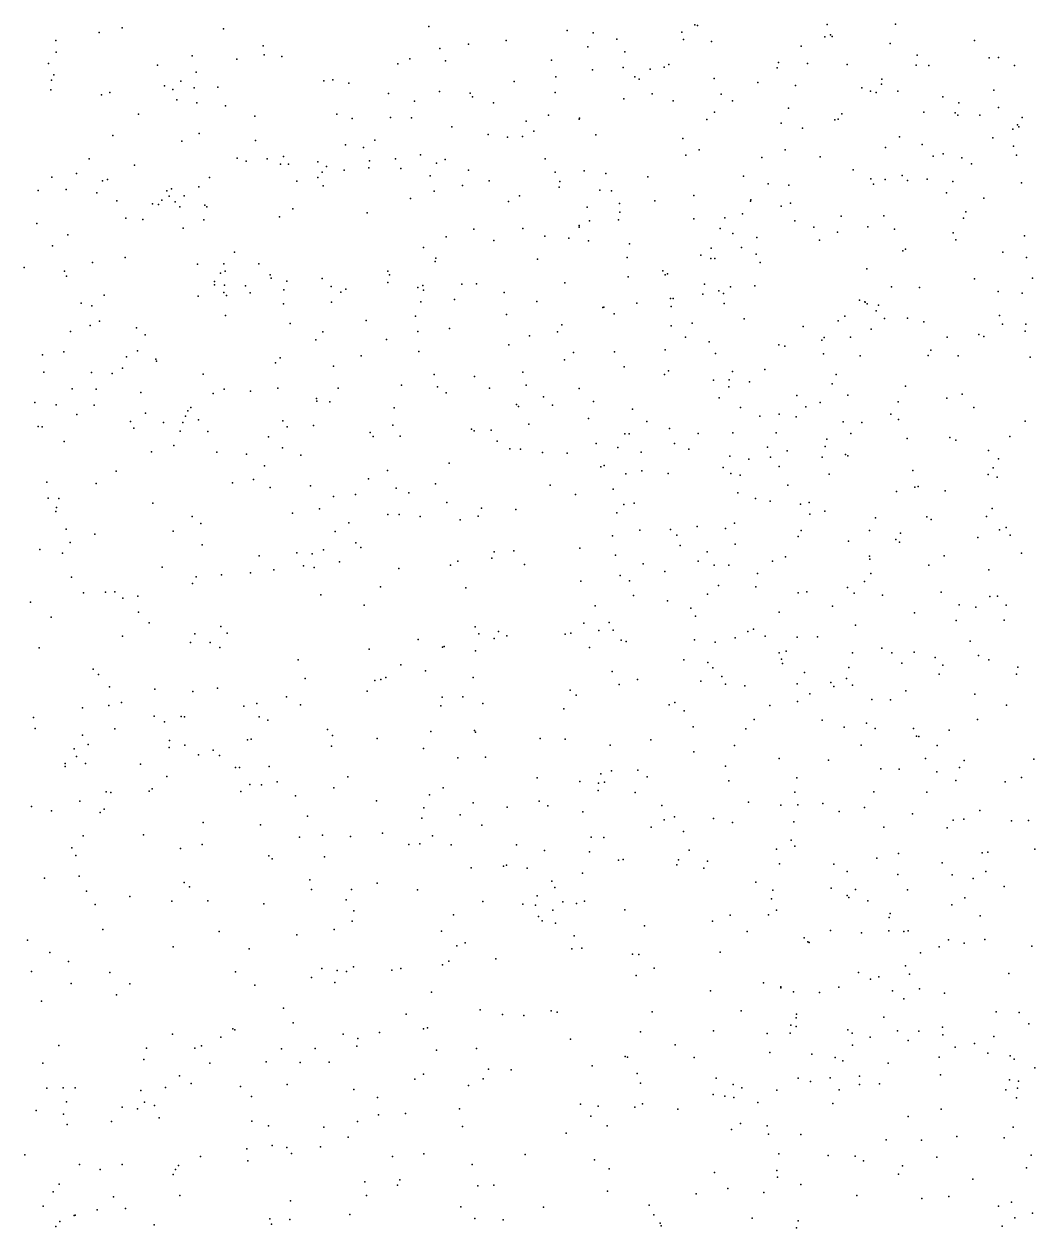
# Model space of a CAD drawing. Header units: metres. Extents: x -23.9 to 23.9, y -28.5 to 28.5.
# Drawn here: x 2.986 to 5.971, y 3.578 to 7.132 of the extents above; entities that cross this region are included whole.
import ezdxf

# ---------------------------------------------------------------- set-up
doc = ezdxf.new("R2010")
doc.units = ezdxf.units.M

msp = doc.modelspace()

# ---------------------------------------------------------------- linework, layer by layer
for p in [(3.2756, 7.1214, 24.6171), (3.5751, 7.1182, -12.676), (4.1809, 7.1244, -25.3937), (4.5895, 7.1128, 8.7889), (4.9281, 7.1082, 25.4772), (4.9662, 7.1293, 16.4931), (4.9747, 7.1274, 10.886), (5.3577, 7.1307, 24.9768), (5.5589, 7.132, 16.5566), (3.0794, 7.0835, 25.768), (3.2083, 7.1074, -0.6999), (4.2979, 7.0725, 12.7899), (4.4096, 7.0838, 19.824), (4.6662, 7.1061, 3.2401), (4.7366, 7.0872, 21.1675), (4.9335, 7.0866, 0.6586), (5.0156, 7.0806, 15.296), (5.3509, 7.0948, -25.5431), (5.3672, 7.1, 12.4765), (5.3723, 7.0957, -24.8257), (5.5434, 7.0742, 15.2605), (5.7921, 7.0836, 21.3872), (3.0808, 7.0492, -17.0676), (3.4821, 7.0382, 13.1755), (3.6923, 7.0682, -16.0931), (3.6954, 7.0414, -1.2197), (3.7469, 7.0367, -14.3635), (4.2137, 7.06, 6.5766), (4.651, 7.0646, -21.2093), (4.7603, 7.0497, -24.2309), (5.2807, 7.0667, -3.6752), (5.6228, 7.0407, 0.8443), (3.0585, 7.0157, -15.853), (3.3802, 7.0109, 5.2062), (3.6141, 7.0289, -23.1588), (4.0896, 7.0149, 25.3097), (4.1247, 7.0293, 1.046), (4.2302, 7.0233, 19.5361), (4.5439, 7.0256, 21.9365), (4.7553, 7.0036, -22.2225), (4.8762, 7.0048, 4.6667), (4.8902, 7.0126, 19.292), (5.2098, 7.0033, 26.0818), (5.2138, 7.0186, 2.7576), (5.2997, 7.0161, -23.8805), (5.4167, 7.0123, -12.2204), (5.6201, 7.0107, 22.4415), (5.6577, 7.0095, -24.3139), (5.8355, 7.0324, 16.3828), (5.8628, 7.0334, 17.5425), (5.9105, 7.0094, -7.3328), (3.0671, 6.9668, -25.1134), (3.0735, 6.9825, -1.7658), (3.4947, 6.99, 9.1777), (3.8974, 6.9677, 7.6691), (4.5565, 6.9761, 19.0901), (4.6649, 6.9967, 11.5837), (4.7896, 6.9759, 5.3727), (4.8019, 6.9697, 3.8359), (4.8351, 6.9993, 8.1518), (5.0241, 6.9717, -23.0218), (5.5191, 6.9691, 7.0041), (3.0652, 6.9379, -13.7742), (3.2397, 6.9304, 1.6523), (3.4007, 6.9494, -18.2814), (3.425, 6.9387, 16.2834), (3.4491, 6.9633, 25.4417), (3.4883, 6.9433, 14.4215), (3.5582, 6.9459, -0.0881), (3.8712, 6.964, 14.2905), (3.9453, 6.9575, 1.5341), (4.2124, 6.9327, -6.8835), (4.4333, 6.9623, 18.2245), (4.5541, 6.9301, 5.773), (5.1529, 6.9591, -3.1867), (5.2641, 6.9505, 4.4104), (5.4599, 6.9435, 24.5095), (5.4855, 6.9344, 12.0287), (5.5022, 6.9301, 6.5094), (5.5178, 6.955, -19.9238), (5.5664, 6.9344, 10.6565), (5.8497, 6.9367, 0.155), (3.2151, 6.9227, -7.6015), (3.437, 6.908, 4.6349), (3.4965, 6.8993, 8.8206), (4.0617, 6.9268, 18.0081), (4.1387, 6.9041, -18.0703), (4.3033, 6.9281, 24.6079), (4.3102, 6.9176, 11.7568), (4.3726, 6.8998, 26.0047), (4.7568, 6.9112, 9.1527), (4.8411, 6.9257, 0.3337), (4.9025, 6.9059, -21.6885), (5.0448, 6.9255, 12.815), (5.0775, 6.9051, 1.2193), (5.6987, 6.9176, -0.2058), (5.7465, 6.8991, -22.1356), (3.324, 6.8663, -0.4272), (3.581, 6.8911, 18.1085), (3.6677, 6.8605, 6.1422), (3.9097, 6.8659, -22.5927), (4.5343, 6.8631, 8.4624), (5.0247, 6.8718, 24.0187), (5.2433, 6.8833, -0.4012), (5.4005, 6.8671, -21.588), (5.6424, 6.8721, 9.8369), (5.7355, 6.8702, 2.947), (5.7427, 6.8628, 20.653), (5.8082, 6.863, 16.8854), (5.8634, 6.8854, 20.995), (3.9552, 6.8529, -2.2739), (4.0676, 6.8558, -23.3818), (4.1303, 6.8548, 12.0533), (4.2492, 6.8283, 13.9989), (4.4682, 6.8449, -18.7966), (4.6253, 6.8514, 26.274), (4.6258, 6.8546, -0.6021), (5.0016, 6.8501, -27.3737), (5.2211, 6.8398, 4.7285), (5.2842, 6.8246, 23.3673), (5.3797, 6.8492, 10.325), (5.3901, 6.8509, 26.4977), (5.9193, 6.8348, 3.5891), (5.9236, 6.8287, 2.4214), (5.9331, 6.8561, 16.0753), (3.2486, 6.8027, 6.0473), (3.5027, 6.8093, -20.6732), (3.6695, 6.7881, 6.6284), (4.022, 6.7894, 13.2455), (4.3565, 6.8065, 25.6249), (4.4138, 6.798, -28.0311), (4.4582, 6.8006, 13.2773), (4.4915, 6.816, -14.1431), (4.674, 6.8046, 12.8449), (4.9314, 6.7946, 25.0992), (5.5711, 6.7992, 22.1277), (5.8463, 6.7963, -20.6058), (5.9059, 6.8222, 3.2501), (3.4517, 6.7863, 19.1082), (3.9348, 6.7759, -24.9781), (3.9887, 6.7672, -3.2273), (4.9797, 6.7611, 2.862), (5.2333, 6.7604, 20.7264), (5.5295, 6.7681, 17.5704), (5.6376, 6.7766, -17.3711), (5.9079, 6.772, 24.9661), (3.1782, 6.7346, -27.8725), (3.6151, 6.736, 24.2553), (3.6423, 6.7269, -14.7488), (3.704, 6.7339, 3.9498), (3.743, 6.7187, -12.3319), (3.7525, 6.7407, 0.18), (3.7672, 6.7188, 8.0106), (3.8531, 6.7249, 1.2359), (4.006, 6.7286, -7.7917), (4.0829, 6.7338, 7.2666), (4.1567, 6.7461, 19.3051), (4.2037, 6.7214, 12.41), (4.2296, 6.732, 9.7363), (4.5245, 6.7339, -1.9238), (4.9404, 6.745, -14.5827), (5.1647, 6.7384, 10.0235), (5.3362, 6.7402, 22.8534), (5.6703, 6.7418, -25.1861), (5.7001, 6.7486, -19.4644), (5.755, 6.7371, 12.7294), (5.7838, 6.7193, 13.8349), (5.9165, 6.7448, 0.8907), (3.1409, 6.691, -0.1404), (3.3119, 6.7152, -2.1117), (3.866, 6.6952, -12.7984), (3.8793, 6.7113, 25.5552), (3.9313, 6.701, -26.0682), (4.0043, 6.7076, -16.7472), (4.0989, 6.7059, 3.8123), (4.1848, 6.6843, 26.316), (4.2981, 6.7011, 5.9049), (4.5545, 6.6949, 3.4693), (4.6396, 6.6987, 18.521), (4.7043, 6.6907, 25.4427), (4.8276, 6.6812, -23.6084), (5.1106, 6.6828, 15.4519), (5.4345, 6.7018, 16.4314), (5.5789, 6.6853, -24.6609), (3.068, 6.6798, -2.4384), (3.2181, 6.6695, -20.1269), (3.2327, 6.6735, -6.5262), (3.5024, 6.6519, -1.2018), (3.5336, 6.6786, -24.3092), (3.7915, 6.6681, -27.1759), (3.8533, 6.679, 8.3718), (3.8693, 6.6544, 0.6313), (4.2802, 6.6552, -13.6837), (4.3589, 6.6691, 16.0399), (4.5665, 6.6504, 11.8037), (4.5676, 6.6673, 15.7564), (5.1827, 6.6607, 12.1062), (5.2446, 6.6563, -19.1719), (5.4865, 6.6755, 20.4144), (5.4939, 6.6596, 15.4524), (5.5287, 6.673, 13.5941), (5.5947, 6.6703, 12.2589), (5.6531, 6.6739, 3.8434), (5.728, 6.6674, 22.5005), (5.9311, 6.6637, 21.3925), (3.0279, 6.6409, -18.1573), (3.1107, 6.6433, 14.3727), (3.201, 6.6343, 16.1813), (3.3924, 6.6118, 13.0837), (3.4079, 6.6401, -5.8152), (3.4147, 6.6244, 3.5865), (3.4211, 6.6452, -24.7623), (3.4586, 6.6252, -28.2419), (4.1273, 6.617, -17.306), (4.1972, 6.6388, -25.5452), (4.4493, 6.6251, 24.6627), (4.6863, 6.6415, 5.5939), (4.7205, 6.6395, 1.0465), (4.8486, 6.6104, 21.9589), (4.9638, 6.6256, 11.6811), (5.1318, 6.6132, -26.1948), (5.71, 6.6343, -14.4314), (5.8198, 6.618, 1.2618), (3.2599, 6.61, 14.8297), (3.3653, 6.6015, -1.7048), (3.3827, 6.5992, 15.5355), (3.4323, 6.6077, 9.1283), (3.4463, 6.5927, -15.8775), (3.5202, 6.5973, 1.2285), (3.5258, 6.5921, 4.816), (3.7796, 6.5867, -2.697), (3.999, 6.5748, -1.3624), (4.4166, 6.6085, 18.1404), (4.6489, 6.5913, -3.9696), (4.7443, 6.6026, 0.3878), (4.7456, 6.5769, 13.2671), (5.131, 6.6093, 7.2756), (5.2218, 6.5949, -18.6686), (5.249, 6.6035, -14.2652), (5.7665, 6.5774, 10.7219), (3.0234, 6.5436, 8.8907), (3.2864, 6.5593, -0.762), (3.3368, 6.5553, -13.9778), (3.5167, 6.5542, 8.7322), (3.7401, 6.5629, 13.1442), (4.6561, 6.5509, 8.5462), (4.7409, 6.554, 26.5473), (4.9634, 6.5575, 14.3682), (5.055, 6.5601, -21.214), (5.1072, 6.5723, 13.9605), (5.2614, 6.5516, 6.4293), (5.3986, 6.5649, 6.8342), (5.5242, 6.5658, -7.756), (5.7602, 6.5593, 16.3918), (3.1156, 6.5099, 3.2719), (3.4554, 6.53, -22.8509), (4.2328, 6.5035, 12.9876), (4.3139, 6.5267, 14.2628), (4.4592, 6.529, -23.3148), (4.5237, 6.506, 12.1253), (4.625, 6.5369, -15.9297), (4.6251, 6.5327, 12.5366), (5.041, 6.5281, -2.2554), (5.0785, 6.5138, 7.6552), (5.3181, 6.5325, 1.5165), (5.3874, 6.518, 2.7816), (5.4779, 6.5333, 12.6726), (5.5562, 6.527, 17.0161), (5.7297, 6.5162, -20.2312), (5.9399, 6.5066, 11.1853), (3.0699, 6.4776, 6.0845), (4.1655, 6.472, -20.2002), (4.3736, 6.4935, 16.6125), (4.5942, 6.4996, 9.5087), (4.6527, 6.4926, -0.7281), (4.7734, 6.4831, 23.2852), (5.0148, 6.4702, 16.8475), (5.1047, 6.4722, 11.1231), (5.1499, 6.5019, 10.539), (5.3348, 6.4945, -17.0249), (5.5887, 6.468, 7.8816), (5.7371, 6.4949, 13.3), (3.2849, 6.4426, 24.4516), (3.6079, 6.4584, -19.4984), (4.2016, 6.4414, -27.7544), (4.5025, 6.4379, -1.3533), (4.7671, 6.4429, -0.3157), (4.9842, 6.4498, 10.0284), (5.0141, 6.4404, 5.565), (5.0252, 6.4402, -4.7091), (5.1481, 6.4532, 9.681), (5.5811, 6.4622, 17.8916), (5.8762, 6.4591, 2.6573), (5.9459, 6.4432, 26.5096), (2.9861, 6.4132, -7.3503), (3.1054, 6.4023, 19.1524), (3.1886, 6.4282, 25.1774), (3.4979, 6.4237, -27.5666), (3.5758, 6.4241, 18.1307), (3.5794, 6.4024, 3.1208), (3.6789, 6.4241, 6.9223), (4.0606, 6.4027, 14.4658), (4.1998, 6.4314, -14.8765), (4.8722, 6.4032, -21.9992), (5.1591, 6.4286, 26.7174), (5.474, 6.4097, -11.5345), (3.1109, 6.3877, 4.9882), (3.5483, 6.3717, 15.0897), (3.5487, 6.3622, 25.5023), (3.5659, 6.3968, -7.9001), (3.5775, 6.3616, -22.0642), (3.7123, 6.3918, -4.7834), (3.7159, 6.3817, 0.9558), (3.7621, 6.3731, -6.4397), (3.8666, 6.3812, 9.6185), (4.06, 6.3691, 19.245), (4.065, 6.3916, -1.9147), (4.2786, 6.3638, 15.8814), (4.3221, 6.3656, -3.1942), (4.5831, 6.3683, -27.1465), (4.7698, 6.3863, -6.7478), (4.8792, 6.3916, -1.0276), (4.8859, 6.3947, 23.8054), (4.995, 6.3646, 21.1606), (5.7928, 6.38, 9.4523), (5.9637, 6.3816, 9.1373), (3.2228, 6.3321, -24.1942), (3.5002, 6.3288, -5.4068), (3.5755, 6.3399, -20.7074), (3.5835, 6.3311, 4.6003), (3.6397, 6.3588, -20.0538), (3.6534, 6.3391, 4.062), (3.7531, 6.3475, 7.8299), (3.8931, 6.3571, 25.8742), (3.921, 6.341, 14.903), (3.9366, 6.3499, 24.2396), (4.1485, 6.3546, 26.488), (4.1633, 6.3602, -5.2125), (4.1654, 6.3462, 18.0969), (4.4032, 6.3396, 19.0302), (4.9898, 6.3346, 24.9808), (5.0371, 6.3447, 5.1023), (5.0515, 6.3368, -2.7857), (5.0717, 6.3567, 6.913), (5.1434, 6.3597, 13.6088), (5.547, 6.3566, 4.196), (5.6297, 6.3541, -12.1657), (5.8622, 6.3422, -3.5443), (5.9328, 6.3377, 8.7054), (3.1551, 6.308, -25.2069), (3.1864, 6.3, -1.3865), (3.7523, 6.3058, -0.1614), (3.8934, 6.3107, 3.3907), (4.1579, 6.3124, -15.478), (4.2573, 6.319, -26.0114), (4.4997, 6.3128, 26.6353), (4.6946, 6.2957, -21.4706), (4.6976, 6.2961, 16.8774), (4.7958, 6.3083, 1.2625), (4.895, 6.3222, 8.2809), (4.8968, 6.2986, 20.0288), (4.9024, 6.3215, 7.4098), (5.0529, 6.3074, 7.929), (5.4527, 6.3166, -7.2872), (5.4686, 6.3116, 11.3736), (5.4697, 6.3107, -20.6032), (5.4756, 6.3061, -19.4022), (5.5094, 6.3023, 16.4608), (3.2087, 6.255, -2.3934), (3.5806, 6.2715, 8.9606), (3.9959, 6.2571, 3.7168), (4.1421, 6.2698, -0.1779), (4.4105, 6.275, 15.1575), (4.7288, 6.2762, 14.8413), (5.1121, 6.2618, 20.3156), (5.3901, 6.2559, 24.552), (5.4092, 6.2693, 17.4481), (5.5017, 6.2855, -4.4941), (5.5268, 6.263, -2.9999), (5.5943, 6.2642, 8.6443), (5.8661, 6.2721, 7.547), (3.1234, 6.2243, 12.8005), (3.1812, 6.2425, 24.8784), (3.3181, 6.2351, 6.5789), (3.7716, 6.2477, 8.6607), (3.8682, 6.2235, -16.2892), (4.1484, 6.2246, -26.9881), (4.2426, 6.2332, 8.4328), (4.5609, 6.2232, 3.1607), (4.5736, 6.2446, 13.0033), (4.8972, 6.2413, -22.9412), (4.9591, 6.2491, 20.7661), (5.2865, 6.2389, 10.7228), (5.4868, 6.2309, 14.195), (5.6425, 6.2532, 22.7721), (5.875, 6.2466, 16.1349), (5.9424, 6.2259, 26.1048), (5.9435, 6.2459, -0.2063), (3.3441, 6.2149, -14.4924), (3.8475, 6.1997, 25.5471), (4.0565, 6.2012, -22.983), (4.4171, 6.1856, 18.5943), (4.4781, 6.2116, 8.7371), (4.9395, 6.2082, -1.5314), (5.0089, 6.1943, -25.6356), (5.2143, 6.1848, -0.5698), (5.3419, 6.1991, -15.7505), (5.3489, 6.2065, 19.3218), (5.4261, 6.2076, -21.1178), (5.7115, 6.2079, -0.4618), (5.8051, 6.2157, 19.6192), (5.8203, 6.2095, 21.5942), (3.0407, 6.1555, 10.1426), (3.1033, 6.1646, -17.3333), (3.2882, 6.1492, -0.0185), (3.3215, 6.1671, 4.2257), (3.9818, 6.1526, -1.2693), (4.1518, 6.1659, -13.6138), (4.6085, 6.162, -14.2518), (4.7298, 6.1644, 15.5411), (4.8791, 6.1703, -0.6621), (5.0274, 6.1599, 10.445), (5.2324, 6.1815, 22.6925), (5.3461, 6.159, -22.1307), (5.4551, 6.1525, 9.3346), (5.6553, 6.1538, 11.7809), (5.6635, 6.1696, -8.3235), (5.7443, 6.1528, 3.7327), (5.9571, 6.1483, 0.6924), (3.2764, 6.1162, 8.5623), (3.3749, 6.1426, -1.8222), (3.3767, 6.1372, 10.2294), (3.7281, 6.1321, -12.5643), (3.7426, 6.1468, 0.6504), (3.8998, 6.122, 19.0162), (4.5818, 6.1407, 8.3702), (4.7576, 6.1204, -17.0919), (3.0445, 6.1048, 17.8831), (3.185, 6.103, 6.0989), (3.246, 6.1001, 1.056), (3.5153, 6.0989, 24.0304), (4.1965, 6.0977, 9.3851), (4.3162, 6.0918, -17.5632), (4.4592, 6.1042, -22.7472), (4.8766, 6.0976, -16.26), (4.8884, 6.108, 22.8352), (5.0214, 6.0807, 9.8384), (5.0684, 6.082, 2.8045), (5.0777, 6.1065, 5.8357), (5.1737, 6.1121, 24.2604), (5.384, 6.0979, 11.9951), (3.1283, 6.0551, -22.8354), (3.1994, 6.0547, 15.3725), (3.331, 6.0447, 18.0975), (3.5448, 6.0418, 9.9347), (3.5771, 6.0546, 15.249), (3.6547, 6.0485, 2.9661), (3.7355, 6.0572, -0.5701), (3.9134, 6.0569, 26.0773), (4.1007, 6.0665, -4.5419), (4.2065, 6.061, 16.1758), (4.2321, 6.043, -26.449), (4.3606, 6.0568, 9.0848), (4.4688, 6.0663, -20.5124), (4.6254, 6.0558, -26.7013), (5.0668, 6.0616, 16.8975), (5.1281, 6.0754, -2.0285), (5.3724, 6.0697, 12.7994), (5.5883, 6.063, 8.9545), (3.0181, 6.0151, 19.0548), (3.0813, 6.008, -13.8031), (3.1926, 6.0074, -15.1376), (3.8491, 6.027, -5.9576), (3.8506, 6.0185, 18.6868), (3.8887, 6.0168, 6.963), (4.4401, 6.0093, -4.2014), (4.52, 6.0315, -6.5509), (4.5468, 6.0066, -16.6771), (4.6679, 6.0179, 26.6123), (5.038, 6.0291, 21.2063), (5.2676, 6.0357, 15.6916), (5.3369, 6.0144, -25.3553), (5.4185, 6.0367, -2.4245), (5.5673, 6.0171, 7.5725), (5.7106, 6.0279, -16.869), (5.756, 6.0397, 3.3271), (3.1418, 5.9794, 2.9227), (3.3449, 5.9834, 10.5769), (3.4631, 5.9747, 0.8107), (3.47, 5.9906, 20.9776), (3.4783, 6.0006, 4.5302), (4.0791, 5.9994, 23.7705), (4.4464, 6.0026, 3.7184), (4.7827, 5.995, 0.1989), (5.1015, 6.0002, 24.9106), (5.1584, 5.9741, -20.2488), (5.2153, 5.9801, 13.4861), (5.2656, 5.9722, 7.9822), (5.2941, 6.0017, -7.9956), (5.5457, 5.9808, 2.5388), (5.79, 5.9998, 9.3225), (3.0276, 5.9437, -1.4614), (3.0399, 5.9432, 5.297), (3.2999, 5.9591, -12.3301), (3.3104, 5.9388, -4.6388), (3.3978, 5.9559, 18.6681), (3.4548, 5.9561, 0.2921), (3.5014, 5.9641, 24.6087), (3.7499, 5.9606, -25.6136), (3.7632, 5.9435, -24.4027), (3.841, 5.9467, 25.3033), (4.0747, 5.9475, -2.1119), (4.3071, 5.9366, 24.2754), (4.4761, 5.951, 6.6667), (4.6524, 5.9673, -0.4833), (4.8251, 5.9583, 13.3283), (4.8919, 5.9379, 8.9271), (5.4047, 5.9574, 4.3134), (5.4599, 5.956, 15.9962), (5.5675, 5.9646, 26.9046), (5.9423, 5.9597, 22.6033), (3.1047, 5.8995, 0.3179), (3.4472, 5.9302, -12.8936), (3.5285, 5.9292, 25.0423), (3.7079, 5.9135, 20.576), (4.008, 5.9265, 15.3163), (4.0165, 5.9141, -20.7375), (4.0963, 5.9153, 10.2513), (4.3152, 5.931, -14.5973), (4.3656, 5.9333, 15.8583), (4.3834, 5.9012, 16.5587), (4.76, 5.9224, 10.4696), (4.7728, 5.9224, -7.8892), (4.9762, 5.923, 2.5177), (5.0791, 5.9253, 20.5828), (5.2069, 5.9252, 14.6867), (5.3568, 5.9066, 8.5491), (5.4271, 5.923, 3.862), (5.5931, 5.9087, -8.8332), (5.72, 5.9114, 13.0359), (5.7372, 5.9039, -15.2816), (5.8971, 5.9145, 18.1973), (3.362, 5.8689, 5.1008), (3.4286, 5.8876, 12.768), (3.5548, 5.8686, 6.7275), (3.7493, 5.8813, 10.1857), (4.4205, 5.8785, 7.6567), (4.4522, 5.877, 8.0082), (4.5165, 5.8676, 10.839), (4.5897, 5.8655, 23.9841), (4.6757, 5.8942, 23.6391), (4.7392, 5.8825, 20.2073), (4.8084, 5.8686, 3.8019), (4.9063, 5.8941, -1.7304), (4.9491, 5.877, 0.5929), (5.1809, 5.8834, -6.9178), (5.2396, 5.8725, -1.2594), (5.3511, 5.8849, -0.3912), (5.8334, 5.8735, 10.6658), (3.6433, 5.8623, 13.2225), (3.8032, 5.8596, 21.3441), (4.2417, 5.8359, -2.8745), (4.699, 5.8292, -5.0991), (5.0695, 5.8566, -22.5595), (5.1259, 5.8475, -8.5831), (5.1904, 5.8533, 2.0875), (5.3427, 5.8533, 19.1786), (5.4118, 5.8618, 24.5598), (5.4183, 5.857, 21.4571), (5.863, 5.8483, 26.6801), (3.258, 5.8126, -19.2163), (3.6963, 5.8282, 8.4091), (4.0591, 5.8143, 3.351), (4.6893, 5.8251, 16.7289), (4.7628, 5.8039, 9.4313), (4.8106, 5.8135, -3.533), (4.8882, 5.8053, 19.3343), (5.0504, 5.8227, 24.4569), (5.0733, 5.8056, 4.6393), (5.1006, 5.8008, 20.9458), (5.2161, 5.8257, -0.912), (5.3637, 5.8031, 22.7289), (5.61, 5.8137, 6.2649), (5.8324, 5.8027, 7.3023), (5.8473, 5.8217, 8.9094), (5.8592, 5.7948, -21.4791), (3.053, 5.7797, -23.6401), (3.1987, 5.7762, 8.688), (3.6013, 5.7777, -22.5898), (3.6636, 5.7876, 8.8956), (3.7128, 5.7642, -2.5038), (3.8317, 5.7689, 23.5003), (4.0035, 5.7896, 24.7985), (4.0851, 5.7615, 8.8301), (4.2011, 5.7748, 13.1206), (4.5398, 5.7705, 24.6754), (4.7257, 5.7595, 6.1669), (5.2409, 5.7708, 5.3983), (5.6164, 5.7647, 5.9171), (5.6261, 5.7665, 0.0711), (3.0573, 5.7325, 12.3061), (3.0891, 5.7312, 4.1806), (3.9001, 5.7378, -20.3118), (3.9643, 5.7432, 25.6197), (4.1222, 5.7479, 26.1818), (4.6141, 5.7431, -1.8739), (5.0934, 5.7485, 3.0499), (5.1453, 5.7314, -16.1027), (5.1891, 5.7236, 3.5982), (5.5619, 5.7523, -2.0272), (5.7055, 5.7546, 0.7709), (3.0803, 5.6934, 21.0231), (3.0814, 5.7048, 8.3129), (3.3658, 5.7173, -2.9003), (3.7787, 5.6877, -13.7184), (3.858, 5.7006, 6.7275), (4.2344, 5.7193, -5.6324), (4.337, 5.7025, -25.5678), (4.4382, 5.6993, 26.3735), (4.7359, 5.6896, 15.8256), (4.7565, 5.7141, 4.3926), (4.7878, 5.7175, 23.1669), (5.2787, 5.7152, 0.1831), (5.3046, 5.72, 0.5707), (5.3501, 5.6938, -23.4831), (5.8446, 5.7016, 1.3895), (3.4821, 5.6782, 4.6817), (3.5083, 5.6577, -25.9645), (3.9453, 5.6593, 13.422), (4.0604, 5.6838, 2.7007), (4.094, 5.6844, -1.6335), (4.1556, 5.6788, -15.9081), (4.2734, 5.6681, 2.3233), (4.3265, 5.6797, 9.8444), (5.0834, 5.6588, 15.9082), (5.3064, 5.6855, -14.4377), (5.4997, 5.6749, 17.955), (5.6518, 5.6775, 7.5627), (5.6643, 5.6693, 22.5825), (5.8283, 5.6779, 21.2726), (3.1107, 5.6405, 20.6362), (3.1952, 5.6264, 15.4097), (3.4263, 5.6349, -21.2206), (3.9049, 5.6345, -1.291), (4.7232, 5.6215, 4.7263), (4.8042, 5.6377, 21.4537), (4.8949, 5.6403, 2.0713), (4.9132, 5.6236, 5.9117), (4.9737, 5.649, 1.1551), (5.0576, 5.6432, 26.8225), (5.2713, 5.6192, 11.377), (5.2808, 5.6373, -5.1153), (5.4823, 5.6373, 24.856), (5.574, 5.6292, -1.3079), (5.8026, 5.6164, -0.8334), (5.8662, 5.6388, 11.3548), (5.8858, 5.646, 5.5888), (5.8978, 5.6232, 2.7641), (3.0328, 5.5812, -6.6042), (3.1223, 5.6018, -5.6841), (3.5119, 5.5947, 23.5128), (3.8699, 5.5804, 8.0512), (3.9655, 5.6011, 9.1202), (3.9802, 5.5869, -0.8349), (4.6266, 5.5846, -23.9522), (4.923, 5.5931, 10.878), (5.0859, 5.597, 9.9396), (5.4199, 5.6053, 26.8561), (5.5602, 5.6105, 18.7657), (5.5706, 5.6022, -14.9119), (3.0996, 5.5699, 9.4485), (3.6801, 5.5627, 12.7405), (3.7918, 5.5714, 2.239), (3.8363, 5.5684, 3.2584), (3.9176, 5.5443, 15.2327), (4.2668, 5.5464, 13.7964), (4.3673, 5.5553, 8.4977), (4.3746, 5.5744, -4.4075), (4.4325, 5.5767, 6.6154), (4.7325, 5.5643, 16.1837), (4.9761, 5.5464, 24.96), (5.0035, 5.5744, 14.9864), (5.1956, 5.5467, 5.6501), (5.2347, 5.5591, 8.2923), (5.4821, 5.5609, 3.1438), (5.4834, 5.5527, -0.5427), (5.7025, 5.5624, 12.0357), (5.9315, 5.5697, 2.2883), (3.3942, 5.5288, -1.7315), (3.6544, 5.5124, 13.2196), (3.7239, 5.5209, -20.7247), (3.8111, 5.5326, -5.7429), (3.8424, 5.5279, 21.5628), (4.0928, 5.5252, 20.4384), (4.2453, 5.5351, 2.9562), (4.4634, 5.5371, -7.7783), (4.8142, 5.5387, -6.7297), (4.878, 5.5158, -0.5872), (5.0239, 5.5345, 1.5125), (5.0669, 5.535, 5.0493), (5.1517, 5.5099, -7.8022), (5.4863, 5.5103, 20.5007), (5.6576, 5.5343, 12.7113), (5.8348, 5.5209, 24.835), (3.126, 5.4997, -19.7457), (3.4836, 5.4804, 9.4916), (3.494, 5.5006, -6.3697), (3.5695, 5.5061, -22.1502), (4.6296, 5.4878, 20.911), (4.7457, 5.5039, 13.5603), (4.7733, 5.4882, 2.8862), (5.0365, 5.4744, 0.7006), (5.4673, 5.486, 5.2761), (3.162, 5.4527, 24.3718), (3.2268, 5.4548, -4.9227), (3.2538, 5.4556, -24.6572), (3.3224, 5.4434, 21.5251), (3.8622, 5.447, -2.5106), (4.0388, 5.4707, 9.8693), (4.2902, 5.468, 8.9949), (4.7859, 5.4448, 24.6113), (5.004, 5.4495, 8.5994), (5.1464, 5.4707, 14.5834), (5.2716, 5.4533, 19.264), (5.2971, 5.4561, 25.1376), (5.4171, 5.4686, 21.5833), (5.4369, 5.4516, 6.3527), (5.5204, 5.4457, -22.8368), (5.6935, 5.4553, 6.712), (5.8376, 5.4426, -7.6222), (5.8602, 5.4427, 25.9176), (3.0049, 5.4258, -6.1512), (3.2779, 5.437, 6.0811), (3.9906, 5.4168, 25.5122), (4.672, 5.4144, 15.2188), (4.8857, 5.4298, 11.374), (4.9546, 5.4076, 20.3013), (5.3733, 5.4137, 13.9396), (5.7469, 5.4178, 18.4765), (5.7961, 5.4105, 12.4196), (5.8859, 5.417, 20.0299), (3.0664, 5.381, -1.6843), (3.3243, 5.3957, 10.7952), (4.9681, 5.3842, 26.517), (5.2159, 5.3955, 10.3656), (5.6148, 5.394, 5.5914), (5.7387, 5.371, -2.243), (5.8796, 5.3724, 16.1884), (3.355, 5.3649, 8.1125), (3.4901, 5.3315, 24.7279), (3.5672, 5.3538, -4.6189), (3.5861, 5.3335, 3.3492), (4.3181, 5.3524, -6.9684), (4.3285, 5.3317, 11.1135), (4.3871, 5.3384, -2.5851), (4.5842, 5.3311, 4.031), (4.6005, 5.334, -15.2867), (4.6388, 5.3637, -25.0587), (4.6827, 5.3419, 21.7439), (4.7136, 5.3652, -15.9888), (4.7252, 5.3426, 9.5232), (5.1234, 5.3387, -23.7248), (5.1398, 5.3457, -3.9727), (5.441, 5.3572, 22.8078), (3.2768, 5.3251, -21.6689), (3.4776, 5.3066, -5.4715), (3.5353, 5.3064, 20.2513), (4.1498, 5.3149, 3.4525), (4.3737, 5.3184, -0.6693), (4.4114, 5.3263, 1.9651), (4.7487, 5.3134, 6.2148), (4.7642, 5.3093, -1.6032), (4.9653, 5.3138, 16.7633), (5.0269, 5.3072, -24.2536), (5.086, 5.3199, 15.5138), (5.1747, 5.3246, 1.7547), (5.2689, 5.3223, 25.8192), (5.3288, 5.3236, 7.9471), (5.7798, 5.3104, 0.5308), (3.0305, 5.2911, 21.2613), (3.5643, 5.292, 12.4098), (4.0048, 5.2864, 1.8842), (4.2212, 5.2924, 6.6667), (4.2265, 5.295, 26.3894), (4.3188, 5.2815, -1.5365), (4.6561, 5.2916, 23.0475), (5.216, 5.2762, 4.8511), (5.2361, 5.2808, -1.5781), (5.432, 5.2757, -3.5743), (5.5188, 5.2894, 24.7352), (5.5484, 5.2758, -11.1251), (5.6143, 5.2774, 25.297), (5.676, 5.2625, 21.9118), (5.8044, 5.2678, -4.7046), (3.1899, 5.2279, 2.6672), (3.7951, 5.255, -2.0264), (4.0988, 5.2408, 23.5524), (4.9344, 5.2555, 19.6763), (5.0053, 5.2474, 21.8876), (5.0199, 5.2318, -8.4895), (5.2222, 5.257, 26.3322), (5.2254, 5.2447, -4.8618), (5.4215, 5.2321, 20.2603), (5.5781, 5.2449, 15.1567), (5.6986, 5.2394, 7.6062), (5.8349, 5.2556, -0.4504), (5.9199, 5.2339, 10.7534), (3.2059, 5.2119, 9.4861), (3.8164, 5.2, 3.1131), (4.022, 5.1946, 7.9467), (4.0397, 5.1971, -4.8298), (4.0546, 5.2034, -16.9737), (4.1715, 5.2228, -1.1167), (4.3122, 5.2033, 3.1456), (4.7228, 5.2211, -1.7949), (4.7976, 5.1969, 1.0444), (4.9842, 5.1926, 3.0936), (5.0461, 5.2064, -6.974), (5.2903, 5.2174, -16.4571), (5.3684, 5.1888, -17.4079), (5.4147, 5.1998, 19.0433), (5.6876, 5.2125, -1.6181), (5.9168, 5.2128, 22.6693), (3.2382, 5.1754, 23.7608), (3.3724, 5.1683, 15.4293), (3.4843, 5.1621, 23.0424), (3.5573, 5.172, 2.1293), (3.9987, 5.1627, -25.6547), (4.5982, 5.1652, 9.1208), (4.7428, 5.1821, 4.9608), (5.057, 5.1834, 11.653), (5.1141, 5.1786, 8.2738), (5.2687, 5.1839, 19.5334), (5.3063, 5.1548, -10.7131), (5.377, 5.1769, 17.3864), (5.4321, 5.18, 18.0528), (5.5897, 5.1635, 14.7304), (5.7935, 5.1538, 21.3929), (3.2359, 5.1201, 20.4272), (3.2734, 5.1291, -20.651), (3.6352, 5.1187, -5.043), (3.6734, 5.1264, -2.818), (3.7612, 5.1464, 3.585), (3.8026, 5.1221, 10.6693), (4.2171, 5.1198, 9.8024), (4.2202, 5.1452, 24.5647), (4.2819, 5.1464, 15.1037), (4.3411, 5.1266, 20.8433), (4.6163, 5.1514, 15.4744), (4.8909, 5.1219, 2.0211), (4.9071, 5.1289, -4.3109), (5.1879, 5.1204, 16.4398), (5.2702, 5.1323, 22.5853), (5.4891, 5.1382, 3.1566), (5.5448, 5.137, 18.7336), (5.8869, 5.1216, 11.4228), (3.0135, 5.0846, -5.6505), (3.1587, 5.1131, 8.8235), (3.3701, 5.089, -21.2762), (3.4504, 5.0884, -15.5865), (3.46, 5.0868, 14.6098), (3.6803, 5.0867, 14.9179), (4.5803, 5.1106, 8.5918), (4.9352, 5.1051, -7.6469), (3.0186, 5.0529, -14.3863), (3.2545, 5.0512, -2.9879), (3.4003, 5.072, 24.5005), (3.7059, 5.0769, -23.5556), (3.8819, 5.0495, 24.6581), (4.3164, 5.0468, -17.6557), (4.9617, 5.0579, -1.449), (5.1172, 5.0514, -2.8881), (5.142, 5.0792, 13.4832), (5.3426, 5.0767, -23.0514), (5.4077, 5.0562, 13.695), (5.4738, 5.0687, -0.2994), (5.499, 5.0524, 7.1018), (5.6119, 5.0521, -16.1515), (5.7176, 5.0477, 19.627), (5.8012, 5.0786, 12.0967), (3.1587, 5.033, -25.8884), (3.4152, 5.0168, -13.1947), (3.6456, 5.019, 12.7045), (3.6571, 5.0214, -16.2684), (3.8971, 5.0319, 25.8901), (4.0286, 5.0228, -18.5963), (4.1873, 5.0433, 25.2456), (4.3193, 5.042, 13.6699), (4.5103, 5.0233, 23.3316), (4.5839, 5.0207, 11.0607), (4.8363, 5.019, 1.3384), (5.6215, 5.0301, 22.7095), (5.6281, 5.0285, -10.1304), (3.1345, 4.9922, -24.1169), (3.1753, 5.0054, -24.9901), (3.415, 4.9967, 21.4843), (3.4609, 5.0036, 13.3086), (3.544, 4.9884, -16.7444), (3.894, 5.0004, 21.4861), (4.1653, 4.993, 9.1568), (4.7164, 5.0038, 9.4185), (4.9641, 4.9833, -0.5321), (5.084, 5.0019, 20.5493), (5.4582, 5.0038, 20.7007), (5.682, 5.0022, 22.3236), (3.1075, 4.9495, 6.7467), (3.1077, 4.9399, 22.8449), (3.1408, 4.9701, -22.1926), (3.1672, 4.9489, 1.9548), (3.3299, 4.9472, 10.5372), (3.5011, 4.9752, 6.6725), (3.5636, 4.9726, 20.3512), (3.7094, 4.9401, 13.6634), (4.2671, 4.9657, 8.1311), (4.3481, 4.9681, 1.8693), (5.057, 4.9415, 0.5618), (5.2157, 4.9643, 25.7217), (5.3616, 4.9587, 10.3242), (5.648, 4.9635, -21.6145), (5.7621, 4.9577, 24.5806), (5.9674, 4.9623, 16.5108), (3.4073, 4.9107, 24.1195), (3.6102, 4.9371, -1.978), (3.6224, 4.9372, 10.1328), (3.9425, 4.9094, 15.2319), (4.5009, 4.9066, 5.253), (4.6887, 4.919, 21.8284), (4.7205, 4.9274, 4.6074), (4.798, 4.9293, -16.2695), (4.8262, 4.9102, 2.8187), (5.2678, 4.9066, 15.6371), (5.5158, 4.9335, 7.8641), (5.5697, 4.9328, -2.1298), (5.6808, 4.925, -20.7341), (5.7483, 4.9377, 9.4755), (5.9308, 4.9082, 5.631), (3.3646, 4.8741, 9.0428), (3.653, 4.8871, 3.0143), (3.6872, 4.8859, -14.796), (3.7332, 4.8953, -13.7983), (3.9006, 4.8769, 10.3418), (4.2234, 4.8772, -19.0328), (4.627, 4.8958, 13.4374), (4.6808, 4.8691, 22.7283), (4.6823, 4.8916, 26.4216), (4.7, 4.8942, 25.1853), (5.0669, 4.8982, 1.6186), (5.7377, 4.8994, -7.9449), (5.8831, 4.8955, 9.1004), (3.1503, 4.838, 7.1455), (3.2283, 4.8658, 8.3862), (3.2424, 4.8632, 15.5011), (3.355, 4.8674, 15.0784), (3.6259, 4.8663, -25.6514), (3.7875, 4.8533, 6.5288), (4.0265, 4.839, 20.6195), (4.1836, 4.8569, 3.1895), (4.5067, 4.8378, 4.1222), (4.7903, 4.8636, 10.0846), (5.1248, 4.8349, -23.5164), (5.2615, 4.8649, -1.6249), (5.4953, 4.8655, 9.8373), (5.6512, 4.8642, 14.2068), (3.0084, 4.8221, 20.4548), (3.0674, 4.8099, 10.0264), (3.2105, 4.8041, 20.874), (3.2226, 4.8139, 12.4414), (4.1667, 4.8179, 10.0422), (4.2742, 4.798, -24.897), (4.3117, 4.8326, 6.1339), (4.4127, 4.8207, 9.3573), (4.5326, 4.8238, 0.4801), (4.6356, 4.8067, 1.0302), (4.8687, 4.825, 2.365), (5.2207, 4.8262, 11.7228), (5.2708, 4.8275, 8.1473), (5.345, 4.8312, -3.9727), (5.3929, 4.8074, 22.5605), (5.4674, 4.8194, 16.7037), (5.6095, 4.8004, -6.9564), (5.8079, 4.8109, 18.243), (3.5152, 4.7753, 7.1081), (3.6841, 4.7678, -2.3483), (3.8233, 4.794, 24.1967), (4.1606, 4.7876, 4.6685), (4.3377, 4.7673, -16.7213), (4.8756, 4.7826, 4.1571), (4.9063, 4.7922, 22.3645), (5.0214, 4.7868, -2.3797), (5.0783, 4.775, -6.5779), (5.2586, 4.7772, 2.1098), (5.7297, 4.782, 18.8979), (5.7613, 4.7846, -20.2128), (5.9021, 4.7797, 1.5097), (5.9519, 4.7814, 10.8691), (3.1607, 4.7358, -15.3441), (3.3388, 4.7386, -14.1083), (3.7997, 4.732, 13.0635), (3.8674, 4.7374, 22.9469), (3.9498, 4.7338, 5.5661), (4.0443, 4.7435, 13.7594), (4.192, 4.7356, 26.1737), (4.6601, 4.7316, 20.7291), (4.6979, 4.7309, 5.8851), (4.8374, 4.7612, 15.6489), (4.9327, 4.7486, -1.3071), (5.5248, 4.7609, 9.2091), (5.7117, 4.7596, 17.8209), (3.1268, 4.7001, -5.5168), (3.4481, 4.6982, 21.1192), (3.5121, 4.7097, 20.6549), (4.1224, 4.7103, 15.7), (4.1543, 4.7125, 25.4953), (4.2473, 4.7089, 10.6834), (4.4402, 4.7094, 21.0427), (4.5226, 4.6928, 22.3466), (4.95, 4.693, 24.7676), (5.2076, 4.6964, 2.7584), (5.2512, 4.723, -17.0055), (5.2623, 4.7049, 0.3327), (5.9704, 4.6959, 1.0777), (3.1393, 4.6773, 14.8956), (3.709, 4.6763, 9.0667), (3.7189, 4.6675, -13.1326), (3.8727, 4.6736, 20.9402), (4.6556, 4.6883, 23.7661), (4.7412, 4.6637, 0.1426), (4.7555, 4.6661, 10.9031), (4.9183, 4.665, 11.4543), (5.0043, 4.6609, 25.6577), (5.5042, 4.6702, 2.4015), (5.568, 4.6835, 5.9351), (5.6965, 4.6555, -9.0066), (5.8148, 4.6852, -18.5172), (5.8313, 4.6879, -7.4534), (4.306, 4.6411, 0.7671), (4.4017, 4.6463, -7.5186), (4.4108, 4.6488, 10.283), (4.4711, 4.6399, 2.0705), (4.6349, 4.6252, 26.2055), (4.9132, 4.6497, -0.8963), (4.9936, 4.6401, -24.6432), (5.2169, 4.6526, -24.0238), (5.3769, 4.652, -0.01), (5.4167, 4.6299, 4.8077), (5.5658, 4.622, 21.1061), (5.7268, 4.6207, 7.897), (5.8262, 4.6305, 6.1646), (3.0465, 4.6109, 13.2487), (3.1491, 4.6168, -5.9104), (3.4584, 4.5979, -1.5696), (3.475, 4.585, 12.5148), (3.8297, 4.6059, -1.7078), (4.0282, 4.5964, 5.8953), (4.5441, 4.6017, 21.4936), (5.1463, 4.5986, 10.526), (5.7884, 4.6095, -23.4255), (5.8798, 4.5865, 22.4883), (3.1705, 4.5721, 8.1508), (3.2984, 4.557, -24.5427), (3.8345, 4.5773, 8.2589), (3.9529, 4.5769, 12.7795), (4.1477, 4.5762, 4.0378), (4.5006, 4.559, 22.8202), (4.5528, 4.5828, 3.3799), (5.1932, 4.5497, 4.4471), (5.1969, 4.575, 9.5177), (5.3689, 4.5812, -10.9938), (5.4162, 4.5594, -1.4954), (5.4218, 4.5534, -10.4008), (5.4411, 4.5769, 14.4846), (5.5941, 4.5758, 1.464), (5.7638, 4.5528, 22.9641), (3.1961, 4.5325, 22.6925), (3.4226, 4.5432, -25.9841), (3.5285, 4.5434, -23.8714), (3.6936, 4.5349, -5.3996), (3.9374, 4.5472, 13.3283), (3.9595, 4.5142, 8.7468), (4.3407, 4.5417, 0.3464), (4.4587, 4.5337, 13.6455), (4.4966, 4.5306, -19.3652), (4.5474, 4.516, -6.7351), (4.5766, 4.541, 8.2796), (4.6169, 4.5361, 5.6188), (4.6405, 4.5432, 2.4004), (4.7602, 4.5168, -25.2558), (5.2079, 4.5163, 24.9201), (5.4773, 4.5438, -18.0672), (5.7251, 4.5315, 6.6801), (3.9548, 4.4833, 6.2366), (4.2542, 4.5023, 23.9629), (4.505, 4.4977, 25.8996), (4.5157, 4.4846, 9.4866), (4.5554, 4.478, 1.6669), (5.0186, 4.484, 21.6676), (5.0714, 4.5017, 4.0922), (5.1839, 4.502, -8.9162), (5.5405, 4.4941, 14.0849), (5.5436, 4.5059, -18.8866), (5.8093, 4.4995, -4.0809), (3.2184, 4.4596, -2.5762), (3.5624, 4.4528, -5.9835), (3.7918, 4.4439, 14.8449), (3.9019, 4.4594, -2.4912), (4.2188, 4.4543, 1.7281), (4.8177, 4.4703, 3.1515), (5.1208, 4.4533, -1.1293), (5.3673, 4.4564, -21.4181), (5.4584, 4.4498, 22.5816), (5.5396, 4.4554, 7.5521), (5.5842, 4.4537, 16.638), (5.5967, 4.4556, 10.7535), (2.9963, 4.4277, -12.6805), (3.426, 4.4075, -20.7246), (4.2637, 4.411, 14.0813), (4.2882, 4.4198, 1.3046), (4.61, 4.4409, 24.6285), (5.2897, 4.4349, 11.7141), (5.3003, 4.4225, 11.3751), (5.3043, 4.4208, -0.303), (5.688, 4.4075, 5.427), (5.7161, 4.4287, -16.3149), (5.7619, 4.4185, -19.3909), (5.8228, 4.4296, 16.2208), (5.962, 4.4097, -2.1648), (3.0624, 4.3912, 1.8413), (3.6505, 4.4024, 2.217), (4.3794, 4.3723, 5.8283), (4.6032, 4.4025, 21.8894), (4.6333, 4.4036, 3.8183), (4.7824, 4.3862, -19.7375), (4.8012, 4.385, 21.102), (5.0417, 4.3918, 11.0376), (5.6325, 4.3903, -2.9467), (3.1176, 4.3642, 1.2713), (3.8649, 4.3437, -13.4764), (3.9106, 4.3379, 12.514), (3.9585, 4.349, 23.7256), (4.0717, 4.3395, -1.7436), (4.0983, 4.3436, 3.5967), (4.2217, 4.3549, 8.9781), (4.2398, 4.3657, 22.3589), (4.8465, 4.3447, 1.4301), (5.5883, 4.3523, -0.7732), (3.0078, 4.3353, 8.5533), (3.2389, 4.332, -1.4594), (3.6105, 4.3342, 15.2722), (3.835, 4.3171, 13.599), (3.9039, 4.3023, -7.025), (3.938, 4.3352, 23.0983), (4.7937, 4.3235, -7.831), (5.169, 4.3017, 0.0532), (5.4495, 4.332, 16.2219), (5.4855, 4.3123, 0.9987), (5.5099, 4.3191, 8.9646), (5.6006, 4.3272, 0.6055), (5.8939, 4.3291, 12.6315), (3.1255, 4.2996, -5.0046), (3.2591, 4.2658, 15.099), (3.2986, 4.2985, 7.5178), (3.6671, 4.2944, 7.2786), (4.1891, 4.2738, 0.5748), (5.0128, 4.278, 13.3681), (5.2203, 4.2896, 4.8218), (5.221, 4.2873, -24.8766), (5.2577, 4.2747, 2.0334), (5.3344, 4.2733, 2.5708), (5.3915, 4.2887, 5.7046), (5.5502, 4.2777, 23.0327), (5.6299, 4.284, 6.9501), (5.704, 4.2713, 13.3173), (3.0372, 4.2477, 22.8081), (5.5834, 4.2545, 21.7836), (3.7517, 4.2268, -21.1816), (4.1138, 4.2094, 13.3999), (4.3326, 4.222, -17.9844), (4.3986, 4.2086, 9.2545), (4.4615, 4.2051, 8.4911), (4.5421, 4.2191, 12.971), (4.5606, 4.2149, -17.2294), (4.8403, 4.2164, -0.0022), (5.1031, 4.2188, -17.1908), (5.2656, 4.1987, 8.3927), (5.2664, 4.2097, 16.7154), (5.5246, 4.2002, 22.258), (5.8566, 4.2163, 17.0613), (5.9246, 4.2141, 23.026), (3.6023, 4.1656, 22.8711), (3.6088, 4.1625, 21.8615), (3.7805, 4.1836, -16.9321), (4.1656, 4.1661, 1.072), (4.1777, 4.1687, -2.1698), (5.0215, 4.1604, -18.4323), (5.2504, 4.1764, -6.7149), (5.266, 4.1727, 7.991), (5.4186, 4.1632, -17.6488), (5.5654, 4.1602, -20.1229), (5.6278, 4.1595, -22.0291), (5.6981, 4.1709, 11.3537), (5.9531, 4.1809, -17.1583), (3.4244, 4.1502, 23.9068), (3.5671, 4.1416, 17.6026), (3.9287, 4.1506, 2.3659), (3.9716, 4.1376, 2.0094), (4.0357, 4.1547, -7.6393), (4.5996, 4.1359, 3.5708), (4.8066, 4.1567, -21.6549), (5.18, 4.1524, 15.7937), (5.2481, 4.1528, -7.8687), (5.4315, 4.153, 12.3335), (5.4843, 4.1411, -9.1141), (5.5967, 4.1316, -18.2781), (5.6992, 4.1478, -10.7811), (5.849, 4.1437, 17.6856), (3.0889, 4.1166, -24.6591), (3.3476, 4.1086, -24.2161), (3.4905, 4.1087, -6.8154), (3.5097, 4.1153, 18.0113), (3.7462, 4.1067, 14.8375), (3.8457, 4.1082, 15.6858), (3.9691, 4.1149, 22.12), (4.2035, 4.1027, 12.9212), (4.3224, 4.1082, 24.3004), (4.9082, 4.1189, 21.763), (5.1879, 4.0963, 24.9531), (5.3117, 4.0907, 13.1455), (5.4324, 4.1176, 17.0212), (5.7357, 4.1118, -10.1076), (5.792, 4.1222, 5.7449), (5.8319, 4.0942, 21.9886), (3.0412, 4.0643, 1.5559), (3.3396, 4.0753, -26.0448), (3.5344, 4.0648, 15.9857), (3.7008, 4.0687, -12.8933), (3.801, 4.0662, 1.4206), (3.8871, 4.0678, -5.9681), (4.6634, 4.0569, 5.7075), (4.7605, 4.0841, 13.8824), (4.7681, 4.0818, 15.6814), (4.9651, 4.0813, -8.4373), (5.3812, 4.0817, 11.7212), (5.4041, 4.0718, -24.0924), (5.5378, 4.0643, 22.6263), (5.6882, 4.0827, 8.0849), (5.8977, 4.086, -7.0964), (5.9092, 4.0768, -0.7401), (3.445, 4.0275, 12.3352), (4.1401, 4.0171, 12.226), (4.1652, 4.0322, 21.601), (4.3416, 4.018, -21.1363), (4.3573, 4.0468, 0.2852), (4.4246, 4.0453, 8.8498), (4.7962, 4.0341, 3.8342), (5.03, 4.0204, -3.5316), (5.2718, 4.0204, 8.7772), (5.3664, 4.0216, 5.9453), (5.4525, 4.0262, -0.504), (5.6915, 4.0302, 24.6681), (5.9708, 4.0509, 14.8414), (3.0529, 3.991, 1.1371), (3.1019, 3.9913, 13.561), (3.1366, 3.9916, 17.3006), (3.3308, 3.9837, -14.3982), (3.4032, 3.9925, 21.5829), (3.4799, 4.0041, 22.1852), (3.6254, 3.9956, -25.6844), (3.7633, 4.0013, -17.7641), (3.9596, 3.9871, 24.001), (4.2985, 3.9987, 3.6702), (4.806, 4.0057, -6.8992), (5.0796, 4.0017, 9.2368), (5.1056, 3.9918, 4.1581), (5.2087, 3.985, 4.5324), (5.3077, 4.0102, 1.6571), (5.3932, 3.9857, 2.7693), (5.4526, 4.0017, 4.9812), (5.5117, 4.0036, 2.1941), (5.8853, 3.9863, 18.1809), (5.8962, 4.0154, -22.5253), (5.9198, 3.9905, 14.2753), (5.922, 4.0113, 6.6509), (3.1111, 3.9504, -15.0371), (3.3415, 3.9498, 8.5189), (3.6573, 3.966, -18.8238), (4.0295, 3.9631, -25.3737), (4.8119, 3.9448, 8.5507), (5.021, 3.9717, 7.7409), (5.0552, 3.9668, 3.0065), (5.082, 3.9629, 12.8218), (5.1525, 3.9483, 16.2796), (5.3736, 3.9457, 5.4841), (5.9161, 3.9618, -24.6279), (3.0219, 3.9247, -4.9482), (3.103, 3.9144, 12.4921), (3.276, 3.9342, 21.9103), (3.3215, 3.9302, 16.2937), (3.3715, 3.9398, 7.444), (4.0327, 3.9121, -1.6696), (4.1126, 3.9156, -6.6706), (4.2718, 3.9296, 0.6184), (4.6295, 3.9439, -3.8217), (4.6813, 3.9372, -25.8376), (4.7894, 3.9345, 8.1475), (4.9164, 3.9288, -20.2149), (5.6944, 3.9283, 12.4289), (3.1136, 3.8832, 22.6758), (3.2443, 3.8923, -6.2331), (3.385, 3.9034, 23.5514), (3.6584, 3.8934, -20.6613), (3.7083, 3.8799, -13.5703), (3.8711, 3.8759, 17.9741), (3.971, 3.8925, -19.3028), (4.2806, 3.8772, 22.7171), (4.6593, 3.908, 12.1402), (4.7076, 3.8799, 12.664), (5.1012, 3.8862, -22.5221), (5.18, 3.88, 16.8405), (5.5965, 3.9074, 1.4275), (5.907, 3.8758, -25.162), (3.9429, 3.8466, 6.0442), (4.5872, 3.8581, -19.5739), (5.075, 3.8692, 0.1613), (5.1838, 3.8551, 3.5181), (5.2795, 3.8541, 6.32), (5.7404, 3.8482, 0.4358), (5.8796, 3.8442, 23.2593), (3.6435, 3.8118, 6.4969), (3.7183, 3.8219, 6.8594), (3.7617, 3.8154, -1.4885), (3.8615, 3.8173, 17.3978), (5.5317, 3.8379, 17.5167), (5.6356, 3.8374, 0.8827), (2.9881, 3.7944, -2.3913), (3.5066, 3.7891, 8.2599), (3.6463, 3.7766, 22.4598), (3.7755, 3.7977, 1.8613), (4.0738, 3.7892, 23.215), (4.1667, 3.7972, 0.937), (4.4653, 3.7947, 15.4851), (4.6705, 3.7791, 0.2346), (5.2144, 3.7972, -20.9374), (5.3603, 3.7922, -20.3978), (5.4398, 3.7901, 15.8989), (5.4651, 3.7759, 22.3553), (5.6811, 3.7868, 7.627), (5.96, 3.7934, 5.3796), (3.1496, 3.7654, 26.4003), (3.2112, 3.7503, -7.5645), (3.2761, 3.7651, 26.0704), (3.4262, 3.7363, 7.1491), (3.4335, 3.7511, 17.0999), (3.4422, 3.7626, -19.2296), (4.3089, 3.7656, -20.7438), (4.7136, 3.7527, -18.5283), (5.0245, 3.7415, -18.9149), (5.2086, 3.748, -24.9874), (5.5682, 3.7367, 6.541), (5.5797, 3.7616, -9.7768), (5.9457, 3.7552, 8.3175), (3.0902, 3.7069, -18.5523), (3.9926, 3.7141, 15.7782), (4.089, 3.7046, 12.925), (4.0956, 3.7199, 21.2592), (4.3255, 3.7026, -20.2008), (4.3727, 3.7045, 24.4155), (5.2105, 3.7277, 3.8796), (5.2793, 3.706, 12.928), (5.787, 3.7224, 13.1487), (3.0719, 3.6851, -24.1767), (3.2505, 3.6696, 21.476), (3.4465, 3.6742, -1.5259), (3.9974, 3.6735, -7.978), (4.7087, 3.6869, -2.9981), (4.9708, 3.6793, 4.1263), (5.0638, 3.6946, 8.7508), (5.1701, 3.683, 24.6684), (5.4452, 3.6735, 0.5974), (5.637, 3.6649, -17.7445), (5.7168, 3.671, 22.9787), (3.0422, 3.6427, 16.6494), (3.2016, 3.6313, -13.6069), (3.2852, 3.6356, 18.4082), (3.7726, 3.6583, 1.3902), (4.2753, 3.6405, 4.0226), (4.5195, 3.6395, 22.0105), (4.8318, 3.6455, 15.6576), (5.8631, 3.6426, -3.5021), (5.902, 3.6543, -8.2647), (3.0921, 3.5967, 13.2169), (3.1337, 3.6147, 21.9428), (3.1369, 3.6161, 7.449), (3.7115, 3.6051, 0.8551), (3.7709, 3.6028, -2.4316), (3.948, 3.6183, 0.4912), (4.3169, 3.6062, -3.2593), (4.4005, 3.6025, -8.5217), (4.8455, 3.6167, -22.8784), (4.8642, 3.5921, 11.876), (5.1362, 3.6072, 4.4657), (5.2715, 3.5992, -8.5541), (5.9112, 3.6082, 18.3922), (5.9641, 3.6218, 0.1762), (3.0795, 3.5824, -1.9227), (3.3704, 3.5872, -2.4839), (3.7167, 3.5889, 15.9483), (4.8677, 3.5848, -8.8735), (5.2672, 3.5782, 16.129), (5.8741, 3.5829, 23.9671)]:
    msp.add_point(p)

doc.saveas('drawing.dxf')
